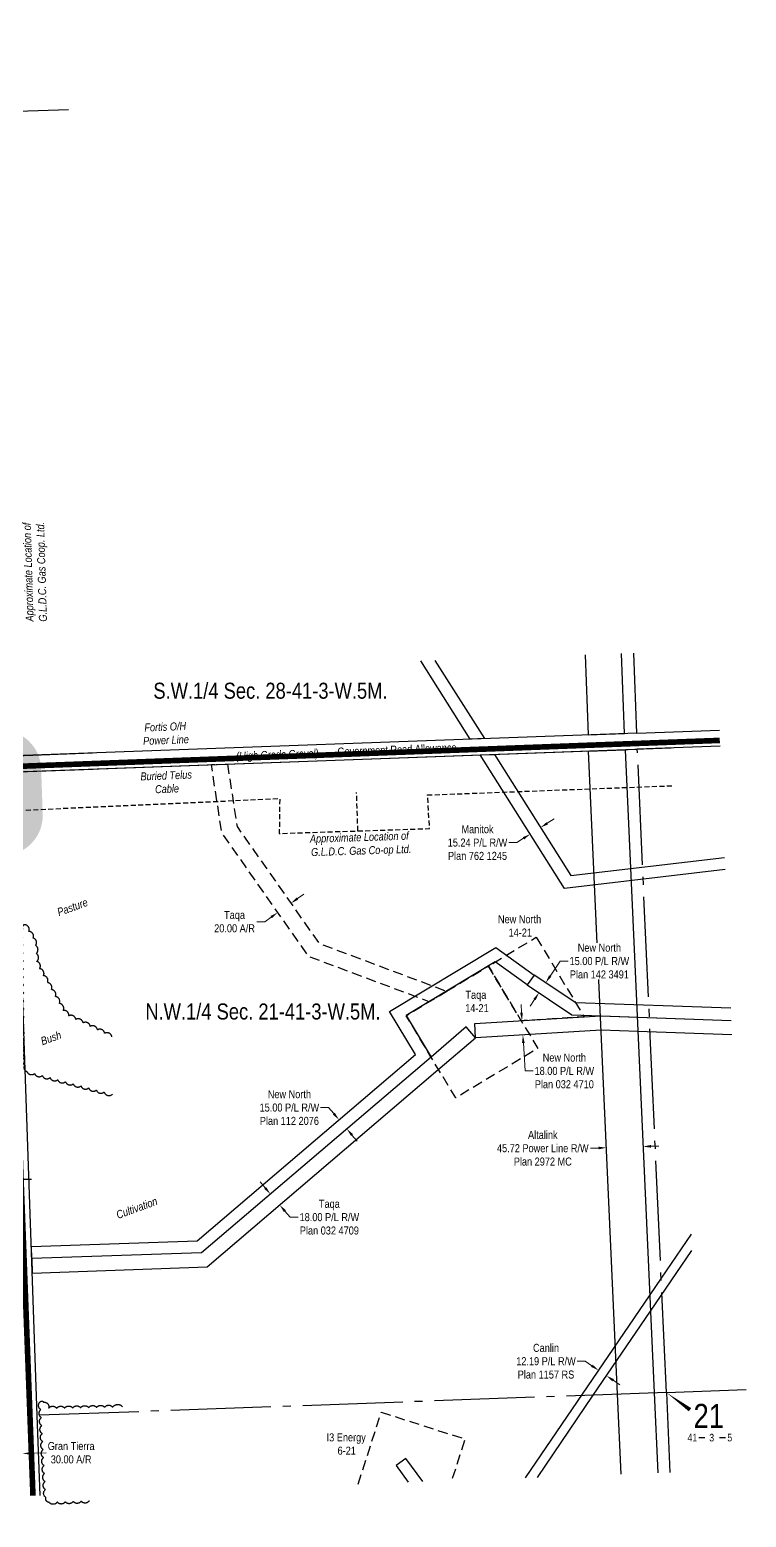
# Model space of a CAD drawing. Extents: x 670596 to 678189, y 5824540 to 5827409.
# Drawn here: x 677293 to 678189, y 5824740 to 5826599 of the extents above; entities that cross this region are included whole.
import ezdxf
from ezdxf.enums import TextEntityAlignment as Align

# ---------------------------------------------------------------- set-up
doc = ezdxf.new("R2010")
doc.units = 0
doc.header["$LTSCALE"] = 5
doc.header["$PDMODE"] = 35
doc.header["$PDSIZE"] = 5
for name, pattern in [('0', [1, 1, 0]), ('foc-ACCESSROAD', [3.75, 2.5, -1.25]), ('foc-QUARTERLINE', [33, 25, -3, 2, -3]), ('UG_PIPE', [1.875, 1.25, -0.625])]:
    doc.linetypes.add(name, pattern=pattern)
doc.layers.get('Defpoints').update_dxf_attribs({"color": 9})
for name, color, linetype in [('10', 1, 'Continuous'), ('9', 3, 'Continuous'), ('AS-PIPE-UG', 44, 'UG_PIPE'), ('AS-PIPE-UG-T', 44, 'Continuous'), ('AS-POWER', 104, 'foc-POWER'), ('AS-POWER-T', 104, 'Continuous'), ('AS-ROADS', 254, 'Continuous'), ('AS-TELEPHONE', 224, 'foc-TEL'), ('AS-TELEPHONE-T', 224, 'Continuous'), ('AS-TELUS', 224, 'foc-TEL'), ('C-SYMBOL', 7, 'Continuous'), ('F-AR', 190, 'foc-ACCESSROAD'), ('F-RW', 190, 'Continuous'), ('F-WS', 190, 'foc-ACCESSROAD'), ('L-QSEC', 8, 'foc-QUARTERLINE'), ('L-ROAD-T', 7, 'Continuous'), ('L-SEC', 7, 'Continuous'), ('L-SECLBL', 7, 'Continuous'), ('P-BUFFER-H 30m', 51, 'Continuous'), ('T-BUSH', 110, '0'), ('T-BUSH-T', 110, 'Continuous'), ('T-EXISTING RTF-T', 220, 'Continuous')]:
    doc.layers.add(name, color=color, linetype=linetype)
for name, color, linetype, lineweight in [('F-AR-T', 190, 'Continuous', 9), ('F-RW-T', 190, 'Continuous', 9), ('F-WS-T', 190, 'Continuous', 9), ('T-TEXT', 48, 'Continuous', 18)]:
    doc.layers.add(name, color=color, linetype=linetype, lineweight=lineweight)
doc.styles.add('175L', font='ARIALN.TTF', dxfattribs={"height": 20})
doc.styles.add('80CG', font='ARIALN.TTF', dxfattribs={"height": 10})
doc.styles.add('80L', font='ARIALN.TTF', dxfattribs={"height": 10})
doc.styles.add('80LS', font='ARIALNI.TTF', dxfattribs={"height": 10})
doc.styles.add('foc-LtypeFont', font='ARIALN.TTF', dxfattribs={"height": 7.349999999999999})
doc.styles.add('SIMPLEX', font='ARIALN.TTF')
doc.linetypes.add('foc-POWER', pattern='A,6,-1,["P",foc-LtypeFont,S=0.2,R=0,X=-0.625,Y=-0.75],-1.239999999999999,4', length=12.24)
doc.linetypes.add('foc-POWER-NOLINE', pattern='A,0,-4,["P",foc-LtypeFont,S=0.2,R=0,X=-0.625,Y=-0.75],-8.24', length=12.24)
doc.linetypes.add('foc-TEL', pattern='A,2,-1,["T",foc-LtypeFont,S=0.2,R=0,X=-0.425,Y=-0.75],-1.239999999999999,8', length=12.24)
doc.linetypes.add('foc-TEL-NOLINE', pattern='A,0,-2,["T",foc-LtypeFont,S=0.2,R=0,X=-0.425,Y=-0.75],-10.24', length=12.24)
doc.dimstyles.new('Compass 5 000', dxfattribs={"dimscale": 5, "dimtxt": 9, "dimasz": 2, "dimexe": 0.2, "dimexo": 0.0625, "dimgap": 0.5, "dimtad": 0, "dimtih": 1, "dimtoh": 1, "dimzin": 0, "dimdsep": 46, "dimtxsty": '80CG', "dimcen": 0.1, "dimse1": 1, "dimse2": 1, "dimclrd": 256, "dimclrt": 256, "dimaunit": 1, "dimadec": 4, "dimazin": 0, "dimtfac": 0.06, "dimtofl": 0, "dimtmove": 0, "dimatfit": 1, "dimfxl": 0.2, "dimtolj": 1, "dimtzin": 0, "dimlwd": -1, "dimarcsym": 0})

# ---------------------------------------------------------------- blocks, each defined once
blk = doc.blocks.new('*D89')
at = {"layer": 'Defpoints', "color": 0, "transparency": 16777216}
for p in [(677272.0622605018, 5825162.082727986), (677272.9525919644, 5825136.45848681), (677275.9507827054, 5825136.56266096)]:
    blk.add_point(p, dxfattribs=at)
at = {"layer": 'T-EXISTING RTF-T', "transparency": 16777216}
for p, q in [((677262.06829135, 5825161.735480819), (677252.0743221985, 5825161.38823365)), ((677285.0544203946, 5825162.534149304), (677295.0483895461, 5825162.881396472))]:
    blk.add_line(p, q, dxfattribs=at)
for points in [[(677262.0104168222, 5825163.401142345), (677262.126165878, 5825160.069819293), (677272.0622605018, 5825162.082727986)], [(677284.9965458666, 5825164.19981083), (677285.1122949225, 5825160.868487778), (677275.0604512428, 5825162.186902137)]]:
    blk.add_solid(points, dxfattribs=at)
at = {"layer": 'T-EXISTING RTF-T', "transparency": 16777216, "insert": (677209.6152498928, 5825161.388233651), "char_height": 10, "attachment_point": 5, "style": '80CG'}
blk.add_mtext('\\A1;Propose Baytex\\P3.00 Waterline', dxfattribs=at)
blk = doc.blocks.new('L-SECLBL')
at = {"layer": '9', "color": 7}
for p, q in [((-5.082139060913505, -27.83004804289613), (-12.28857354467345, -27.83004804289613)), ((20.70431141927111, -27.83004804289613), (13.49787693551116, -27.83004804289613))]:
    blk.add_line(p, q, dxfattribs=at)
at = {"layer": '10', "color": 2, "style": 'SIMPLEX'}
blk.add_attdef('SEC', text='', height=30, dxfattribs=at).set_placement((0, 0), align=Align.MIDDLE)
at = {"layer": '10', "color": 5, "style": '80L'}
blk.add_attdef('TWP', text='', height=9.5, dxfattribs=at).set_placement((-14.43410290347765, -27.36845155570791), align=Align.MIDDLE_RIGHT)
blk.add_attdef('RGE', text='', height=9.5, dxfattribs=at).set_placement((3.622123863462547, -27.36845155570791), align=Align.MIDDLE_CENTER)
blk.add_attdef('MER', text='', height=9.5, dxfattribs=at).set_placement((23.16775162027989, -27.36845155570791), align=Align.MIDDLE_LEFT)
blk = doc.blocks.new('*D112')
at = {"layer": 'Defpoints', "color": 0, "transparency": 16777216}
for p in [(677608.279464609, 5825523.561050843), (677591.9181804019, 5825512.058512915), (677619.5877431724, 5825507.476082413)]:
    blk.add_point(p, dxfattribs=at)
at = {"layer": 'F-AR-T', "transparency": 16777216}
for p, q in [((677627.7683852785, 5825513.227351381), (677635.9490273846, 5825518.978620347)), ((677586.8651747536, 5825484.47100655), (677576.8651747536, 5825484.47100655)), ((677595.0458168602, 5825490.222275517), (677586.8651747536, 5825484.47100655))]:
    blk.add_line(p, q, dxfattribs=at)
for points in [[(677626.8098404505, 5825514.590791731), (677628.7269301065, 5825511.863911029), (677619.5877431724, 5825507.476082413)], [(677594.0872720322, 5825491.585715868), (677596.0043616882, 5825488.858835165), (677603.2264589663, 5825495.973544484)]]:
    blk.add_solid(points, dxfattribs=at)
at = {"layer": 'F-AR-T', "transparency": 16777216, "insert": (677549.1298405114, 5825484.47100655), "char_height": 10, "attachment_point": 5, "style": '80CG'}
blk.add_mtext('\\A1;Taqa\\P20.00 A/R', dxfattribs=at)
blk = doc.blocks.new('*D113')
at = {"layer": 'Defpoints', "color": 0, "transparency": 16777216}
for p in [(678013.6675676303, 5825221.563592223), (678059.302700208, 5825223.031279703), (678014.296773436, 5825201.999556436)]:
    blk.add_point(p, dxfattribs=at)
at = {"layer": 'F-RW-T', "transparency": 16777216}
for p, q in [((678004.3019411897, 5825201.678109136), (677994.3071089434, 5825201.356661837)), ((678069.9267382603, 5825203.788691215), (678079.9215705066, 5825204.110138515))]:
    blk.add_line(p, q, dxfattribs=at)
for points in [[(678004.2483666396, 5825203.343914511), (678004.3555157396, 5825200.012303761), (678014.296773436, 5825201.999556436)], [(678069.8731637102, 5825205.454496589), (678069.9803128103, 5825202.12288584), (678059.9319060137, 5825203.467243915)]]:
    blk.add_solid(points, dxfattribs=at)
at = {"layer": 'F-RW-T', "transparency": 16777216, "insert": (677934.6174772924, 5825201.356661836), "char_height": 10, "attachment_point": 5, "style": '80CG'}
blk.add_mtext('\\A1;Altalink\\P45.72 Power Line R/W\\PPlan 2972 MC', dxfattribs=at)
blk = doc.blocks.new('*D114')
at = {"layer": 'Defpoints', "color": 0, "transparency": 16777216}
for p in [(677918.954736528, 5825593.9573124), (677919.7493722043, 5825592.70006742), (677932.6288228906, 5825600.840462632)]:
    blk.add_point(p, dxfattribs=at)
at = {"layer": 'F-RW-T', "transparency": 16777216}
for p, q in [((677940.2872962765, 5825607.440454769), (677948.7404053384, 5825612.783201925)), ((677910.5016274662, 5825588.614565242), (677902.0485184039, 5825583.271818085)), ((677902.0485184039, 5825583.271818085), (677892.0485184039, 5825583.271818086))]:
    blk.add_line(p, q, dxfattribs=at)
for points in [[(677939.3968384168, 5825608.84930628), (677941.1777541363, 5825606.031603258), (677931.8341872143, 5825602.097707612)], [(677909.6111696064, 5825590.023416753), (677911.3920853259, 5825587.205713731), (677918.954736528, 5825593.9573124)]]:
    blk.add_solid(points, dxfattribs=at)
at = {"layer": 'F-RW-T', "transparency": 16777216, "insert": (677852.9625702463, 5825583.271818085), "char_height": 10, "attachment_point": 5, "style": '80CG'}
blk.add_mtext('\\A1;Manitok\\P15.24 P/L R/W\\PPlan 762 1245', dxfattribs=at)
blk = doc.blocks.new('*D115')
at = {"layer": 'Defpoints', "color": 0, "transparency": 16777216}
for p in [(677679.751058199, 5825236.97347578), (677687.3020049287, 5825243.411871905), (677697.0609335671, 5825231.966606831)]:
    blk.add_point(p, dxfattribs=at)
at = {"layer": 'F-RW-T', "transparency": 16777216}
for p, q in [((677666.7745964541, 5825252.192261559), (677656.7745964541, 5825252.192261559)), ((677673.2628273265, 5825244.582868669), (677666.7745964541, 5825252.192261559)), ((677695.9982177098, 5825217.918817817), (677702.4864485818, 5825210.309424927))]:
    blk.add_line(p, q, dxfattribs=at)
for points in [[(677674.5310594751, 5825245.664240482), (677671.9945951784, 5825243.501496857), (677679.751058199, 5825236.97347578)], [(677697.2664498584, 5825219.00018963), (677694.7299855617, 5825216.837446005), (677689.5099868374, 5825225.528210707)]]:
    blk.add_solid(points, dxfattribs=at)
at = {"layer": 'F-RW-T', "transparency": 16777216, "insert": (677617.688648296, 5825252.19226156), "char_height": 10, "attachment_point": 5, "style": '80CG'}
blk.add_mtext('\\A1;New North\\P15.00 P/L R/W\\PPlan 112 2076', dxfattribs=at)
blk = doc.blocks.new('*D116')
at = {"layer": 'Defpoints', "color": 0, "transparency": 16777216}
for p in [(677597.018342928, 5825146.679059629), (677605.6478365189, 5825130.421689641), (677608.6776586715, 5825133.005118409)]:
    blk.add_point(p, dxfattribs=at)
at = {"layer": 'F-RW-T', "transparency": 16777216}
for p, q in [((677587.5002633636, 5825151.705001121), (677581.0120059517, 5825159.314371382)), ((677612.1360939308, 5825122.812319381), (677618.6243513427, 5825115.202949121)), ((677618.6243513427, 5825115.202949121), (677628.6243513436, 5825115.20294912))]:
    blk.add_line(p, q, dxfattribs=at)
for points in [[(677588.7684917408, 5825152.786377357), (677586.2320349868, 5825150.623624885), (677593.9885207755, 5825144.095630862)], [(677613.404322308, 5825123.893695616), (677610.867865554, 5825121.730943145), (677605.6478365189, 5825130.421689641)]]:
    blk.add_solid(points, dxfattribs=at)
at = {"layer": 'F-RW-T', "transparency": 16777216, "insert": (677667.7102995012, 5825115.20294912), "char_height": 10, "attachment_point": 5, "style": '80CG'}
blk.add_mtext('\\A1;Taqa\\P18.00 P/L R/W\\PPlan 032 4709', dxfattribs=at)
blk = doc.blocks.new('*D117')
at = {"layer": 'Defpoints', "color": 0, "transparency": 16777216}
for p in [(677943.7948881183, 5825404.421014939), (677929.9179275632, 5825395.676495028), (677935.4846531921, 5825391.963122363)]:
    blk.add_point(p, dxfattribs=at)
at = {"layer": 'F-RW-T', "transparency": 16777216}
for p, q in [((677943.7774633556, 5825416.453357486), (677956.2826259248, 5825435.199875884)), ((677956.2826259248, 5825435.199875884), (677966.2826259253, 5825435.199875884)), ((677924.368626697, 5825387.357525146), (677918.8193258308, 5825379.038555264))]:
    blk.add_line(p, q, dxfattribs=at)
for points in [[(677942.3909683754, 5825417.378240963), (677945.1639583358, 5825415.528474009), (677938.2281624894, 5825408.134387604)], [(677922.9821317168, 5825388.282408623), (677925.7551216772, 5825386.432641668), (677929.9179275632, 5825395.676495028)]]:
    blk.add_solid(points, dxfattribs=at)
at = {"layer": 'F-RW-T', "transparency": 16777216, "insert": (678005.3685740833, 5825435.199875883), "char_height": 10, "attachment_point": 5, "style": '80CG', "bg_fill": 3, "box_fill_scale": 1.1, "bg_fill_color": 256, "bg_fill_true_color": 13158600, "bg_fill_transparency": 0}
blk.add_mtext('\\A1;New North\\P15.00 P/L R/W\\PPlan 142 3491', dxfattribs=at)
blk = doc.blocks.new('*D118')
at = {"layer": 'Defpoints', "color": 0, "transparency": 16777216}
for p in [(677952.2513829519, 5825363.521614606), (677953.3541426144, 5825345.571544161), (677909.6942263856, 5825342.889304299)]:
    blk.add_point(p, dxfattribs=at)
at = {"layer": 'F-RW-T', "transparency": 16777216}
for p, q in [((677907.9782744246, 5825370.820556799), (677907.3650821261, 5825380.801738854)), ((677910.307418684, 5825332.908122244), (677912.4562229014, 5825297.93115638)), ((677912.4562229014, 5825297.93115638), (677922.4562229014, 5825297.93115638))]:
    blk.add_line(p, q, dxfattribs=at)
for points in [[(677909.6418047671, 5825370.922755515), (677906.3147440823, 5825370.718358083), (677908.591466723, 5825360.839374744)], [(677911.9709490265, 5825333.010320961), (677908.6438883417, 5825332.805923528), (677909.6942263856, 5825342.889304299)]]:
    blk.add_solid(points, dxfattribs=at)
at = {"layer": 'F-RW-T', "transparency": 16777216, "insert": (677961.5421710595, 5825297.93115638), "char_height": 10, "attachment_point": 5, "style": '80CG'}
blk.add_mtext('\\A1;New North\\P18.00 P/L R/W\\PPlan 032 4710', dxfattribs=at)
blk = doc.blocks.new('*D119')
at = {"layer": 'Defpoints', "color": 0, "transparency": 16777216}
for p in [(678004.2474146113, 5824923.968753052), (678006.9410237093, 5824927.92576412), (678017.0379981459, 5824921.05257076)]:
    blk.add_point(p, dxfattribs=at)
at = {"layer": 'F-RW-T', "transparency": 16777216}
for p, q in [((677987.7144071585, 5824935.223070648), (677977.7144071581, 5824935.223070648)), ((677995.9809108851, 5824929.59591185), (677987.7144071585, 5824935.223070648)), ((678022.6108927736, 5824911.468400893), (678030.8773965002, 5824905.841242095))]:
    blk.add_line(p, q, dxfattribs=at)
for points in [[(677996.9187706849, 5824930.973662471), (677995.043051085, 5824928.218161229), (678004.2474146113, 5824923.968753052)], [(678023.5487525733, 5824912.846151514), (678021.6730329734, 5824910.090650272), (678014.3443890475, 5824917.095559691)]]:
    blk.add_solid(points, dxfattribs=at)
at = {"layer": 'F-RW-T', "transparency": 16777216, "insert": (677938.6284589996, 5824935.223070649), "char_height": 10, "attachment_point": 5, "style": '80CG'}
blk.add_mtext('\\A1;Canlin\\P12.19 P/L R/W\\PPlan 1157 RS', dxfattribs=at)
blk = doc.blocks.new('*D120')
at = {"layer": 'Defpoints', "color": 0, "transparency": 16777216}
for p in [(677283.9559572587, 5824819.858717012), (677256.7225206997, 5824740.306591135), (677286.6891179677, 5824741.349830051)]:
    blk.add_point(p, dxfattribs=at)
at = {"layer": 'F-AR-T', "transparency": 16777216}
for p, q in [((677243.9954143495, 5824818.467554942), (677234.0014687083, 5824818.119631788)), ((677293.9499028999, 5824820.206640166), (677313.5470758786, 5824820.888884244))]:
    blk.add_line(p, q, dxfattribs=at)
for points in [[(677243.9374271572, 5824820.133212549), (677244.0534015418, 5824816.801897335), (677253.9893599907, 5824818.815478095)], [(677293.8919157076, 5824821.872297773), (677294.0078900922, 5824818.540982559), (677283.9559572587, 5824819.858717012)]]:
    blk.add_solid(points, dxfattribs=at)
at = {"layer": 'F-AR-T', "transparency": 16777216, "insert": (677344.7612641458, 5824820.888884244), "char_height": 10, "attachment_point": 5, "style": '80CG'}
blk.add_mtext('\\A1;Gran Tierra\\P30.00 A/R', dxfattribs=at)

msp = doc.modelspace()

# ---------------------------------------------------------------- hatches: boundary and pattern name
at = {"layer": 'P-BUFFER-H 30m'}
h = msp.add_hatch(color=256, dxfattribs=at)
h.dxf.hatch_style = 1
edge = h.paths.add_edge_path()
edge.add_arc((671375.1803013663, 5825467.06027306), 50.00000000109686, 145.2534133143221, 145.2538861893088, ccw=False)
edge.add_line((671334.096256704, 5825495.557663717), (671336.2300902016, 5825498.633983622))
edge.add_arc((671377.3142230667, 5825470.136720126), 50.00000000024475, 91.99939063516388, 145.2535906532844, ccw=False)
edge.add_line((671375.5697796788, 5825520.106280033), (671558.6521253284, 5825526.497706892))
edge.add_line((671558.6521253284, 5825526.497706892), (672360.4857105932, 5825554.638002351))
edge.add_arc((672362.2393774228, 5825504.668765288), 50.0000000001577, 91.85035039296912, 92.00996639360898, ccw=False)
edge.add_line((672360.6249227554, 5825554.642693852), (672380.7429681721, 5825555.292626237))
edge.add_line((672380.7429681721, 5825555.292626237), (673181.3792390412, 5825581.157470481))
edge.add_line((673181.3792390412, 5825581.157470481), (673982.2272202543, 5825606.995391944))
edge.add_line((673982.2272202543, 5825606.995391944), (674002.1767330569, 5825607.75048185))
edge.add_line((674002.1767330569, 5825607.75048185), (674809.9484684981, 5825638.322798524))
edge.add_line((674809.9484684981, 5825638.322798524), (675617.8821427522, 5825668.373108479))
edge.add_arc((675619.7405584315, 5825618.407657503), 50.00000000076547, 91.9161180869612, 92.1300781368248, ccw=False)
edge.add_line((675618.0687416266, 5825668.379699973), (676445.0419642649, 5825696.046127321))
edge.add_line((676445.0419642649, 5825696.046127321), (677255.5585079533, 5825723.939826489))
edge.add_arc((677257.2782244004, 5825673.969409487), 50.00000000033632, 1.9899797792074878, 91.97103863104718, ccw=False)
edge.add_line((677307.2480701585, 5825675.70564533), (677309.2224533926, 5825618.881783456))
edge.add_line((677309.2224533926, 5825618.881783456), (677309.2226169086, 5825618.877077372))
edge.add_arc((677259.2527711312, 5825617.140842068), 50.00000000045067, -88.09994368511661, 1.9899791608971213, ccw=False)
edge.add_line((677260.9105791677, 5825567.1683329), (677257.9122249249, 5825567.068864295))
edge.add_arc((677256.254416889, 5825617.041373463), 50.00000000038395, 181.9899797781363, 271.90005631421684, ccw=False)
edge.add_line((677206.2845711308, 5825615.305137621), (677206.1499895743, 5825619.178470641))
edge.add_line((677206.1499895743, 5825619.178470641), (676448.5338066338, 5825593.105345305))
edge.add_line((676448.5338066338, 5825593.105345305), (675621.6059908394, 5825565.440414064))
edge.add_line((675621.6059908394, 5825565.440414064), (674813.8113795015, 5825535.395266787))
edge.add_line((674813.8113795015, 5825535.395266787), (674006.0723748951, 5825504.824178241))
edge.add_line((674006.0723748951, 5825504.824178241), (673985.9667397358, 5825504.063225836))
edge.add_arc((673984.0757076194, 5825554.027453014), 49.99999999973334, 271.84790457129867, 272.1674801210375, ccw=False)
edge.add_line((673985.6880290163, 5825504.053455578), (673184.7028517069, 5825478.211107777))
edge.add_line((673184.7028517069, 5825478.211107777), (672384.0687143675, 5825452.346332413))
edge.add_line((672384.0687143675, 5825452.346332413), (672364.0286472269, 5825451.698930795))
edge.add_line((672364.0286472269, 5825451.698930795), (671562.2554556757, 5825423.560755702))
edge.add_line((671562.2554556757, 5825423.560755702), (671405.7189409641, 5825418.096046253))
edge.add_line((671405.7189409641, 5825418.096046253), (671360.4806161395, 5825352.876543761))
edge.add_line((671360.4806161395, 5825352.876543761), (671368.4365661598, 5825306.565911227))
edge.add_line((671368.4365661598, 5825306.565911227), (671377.8685231084, 5825268.232269527))
edge.add_line((671377.8685231084, 5825268.232269527), (671395.7970236345, 5825272.315836404))
edge.add_arc((671406.9011097404, 5825223.564433637), 50.00000000032476, 6.18884127510438, 102.83133203391799, ccw=False)
edge.add_line((671456.6097086751, 5825228.954720452), (671457.8476776187, 5825217.538314641))
edge.add_line((671457.8476776187, 5825217.538314641), (671465.0606778256, 5825159.95987745))
edge.add_line((671465.0606778256, 5825159.95987745), (671491.7169748703, 5825126.622153737))
edge.add_arc((671452.6656034103, 5825095.397317674), 50.00000000042956, 1.3091926354703105, 38.64525765845542, ccw=False)
edge.add_line((671502.6525512333, 5825096.539704361), (671503.5294311878, 5825058.170426189))
edge.add_arc((671453.5424833647, 5825057.028039503), 50.00000000008105, -32.60195663089593, 1.30919263440029, ccw=False)
edge.add_line((671495.6641832486, 5825030.088061796), (671398.3151779233, 5824877.879116755))
edge.add_arc((671356.1934780393, 5824904.819094463), 50.00000000035932, 193.7273443474367, 327.3980433682051, ccw=False)
edge.add_arc((671355.0901868714, 5824908.661989273), 50.00000000014204, 147.3980433691042, 198.3100922660786, ccw=False)
edge.add_line((671312.9684869874, 5824935.60196698), (671400.187126689, 5825071.971692511))
edge.add_line((671400.187126689, 5825071.971692511), (671400.0885629839, 5825076.284504308))
edge.add_line((671400.0885629839, 5825076.284504308), (671375.2786426541, 5825107.313055196))
edge.add_arc((671414.3300141144, 5825138.537891258), 50.00000000012072, 187.1403940550296, 218.6452576573719, ccw=False)
edge.add_line((671364.7177865596, 5825132.322838799), (671361.3956298939, 5825158.842259764))
edge.add_line((671361.3956298939, 5825158.842259764), (671349.9532034273, 5825156.236023193))
edge.add_arc((671338.849117322, 5825204.987425961), 50.00000000019549, 193.8229906510074, 282.8313320332677, ccw=False)
edge.add_line((671290.2971929628, 5825193.041270051), (671267.994604561, 5825283.684117282))
edge.add_arc((671319.4596440112, 5825296.347042439), 52.99999961450428, 189.7479906334739, 193.8229906341198, ccw=False)
edge.add_line((671267.224858521, 5825287.373350671), (671255.5047847944, 5825355.594496637))
edge.add_arc((671307.7395706656, 5825364.568188479), 53.00000000280982, 145.2535906528745, 189.7479906441054, ccw=False)
edge.add_line((671264.1903898268, 5825394.775287786), (671334.0962567051, 5825495.557663718))
edge.add_line((671334.0962567051, 5825495.557663718), (671334.09602151, 5825495.55732464))

# ---------------------------------------------------------------- linework, layer by layer
at = {"layer": 'AS-PIPE-UG', "flags": 128}
for points in [[(677703.3079660884, 5825597.879206888), (677701.7199353452, 5825645.981571081)], [(677703.3079660884, 5825597.879206888), (677792.9757948115, 5825600.780132663), (677790.5770110842, 5825642.773005255), (678097.2866025665, 5825654.366709423)], [(677288.1098765451, 5825623.985598858), (677605.6168793573, 5825638.311027614), (677605.0261412063, 5825594.698537257), (677703.3079660884, 5825597.879206888)], [(677288.109876547, 5825623.985598858), (677374.1224815496, 5825627.866355611)]]:
    msp.add_lwpolyline(points, dxfattribs=at)
at = {"layer": 'AS-POWER', "linetype": 'foc-POWER-NOLINE', "flags": 128}
msp.add_lwpolyline([(670674.4916106418, 5825462.790855298), (670738.3018679882, 5825464.959141599), (672361.6389219748, 5825521.77823206), (673182.3582594033, 5825548.29194518), (673983.4269096942, 5825574.13698959), (674811.1920111213, 5825605.466322728), (675619.168337451, 5825635.518091841), (676446.1413511162, 5825663.184512197), (677253.5833811138, 5825690.972387814), (677371.6068846477, 5825695.272361069)], dxfattribs=at)
at = {"layer": 'AS-ROADS', "const_width": 7, "flags": 128}
for points in [[(677297.0125014081, 5824767.233116368), (677228.2605694848, 5826595.433413203)], [(677262.0177399953, 5825677.942826601), (678155.9867896442, 5825710.987661945)]]:
    msp.add_lwpolyline(points, dxfattribs=at)
at = {"layer": 'AS-TELEPHONE', "linetype": 'foc-TEL-NOLINE', "flags": 128}
msp.add_lwpolyline([(677254.3757338856, 5825671.076524517), (678095.3620128821, 5825701.52286652)], dxfattribs=at)
at = {"layer": 'AS-TELUS', "linetype": 'foc-TEL-NOLINE', "flags": 128}
msp.add_lwpolyline([(673984.0757077655, 5825554.027453019), (674811.9529623858, 5825585.360717709), (675619.8408676339, 5825615.409334963), (676446.8140902722, 5825643.07576231), (677254.3841733725, 5825670.868035586), (677372.3572480804, 5825675.166197956)], dxfattribs=at)
at = {"layer": 'F-AR', "flags": 128}
msp.add_lwpolyline([(677540.255943128, 5825681.405695003), (677552.2543214805, 5825603.251576006), (677654.8109497939, 5825457.374366021), (677814.5484205061, 5825397.6144886), (677792.6812804143, 5825384.441484302), (677642.0080960526, 5825440.810293639), (677533.1972063382, 5825595.58360537), (677520.1332279376, 5825680.678748469)], close=True, dxfattribs=at)
at = {"layer": 'F-RW', "flags": 128}
for points in [[(677799.6990620693, 5825810.96001397), (677861.5220000001, 5825713.246), (677843.8800000001, 5825712.628), (677782.0738731778, 5825810.318865336)], [(677987.5194542933, 5825817.792325867), (677991.1709999982, 5825717.823), (678036.817, 5825719.499), (678033.1706802942, 5825819.4529731)], [(677987.5194542933, 5825817.792325867), (677991.1709999982, 5825717.823), (678036.817, 5825719.499), (678033.1706802942, 5825819.4529731)], [(678032.7643604194, 5824793.944536155), (678028.24, 5824893.908999985), (677991.9099999999, 5825697.721999985), (678037.551, 5825699.398), (678073.906, 5824895.596999985), (678078.4325857287, 5824795.627830475)], [(678162.5772748407, 5825549.47956759), (677961.922, 5825525.975999985), (677856.476, 5825692.809), (677874.095, 5825693.449), (677969.679, 5825542.221999985), (678161.9542272325, 5825564.7481296)], [(678169.647431558, 5825376.216521795), (677975.9010000001, 5825383.011999985), (677923.9109999982, 5825417.68), (677915.172, 5825405.512999985), (677971.1169999982, 5825368.194), (678007.4280000001, 5825366.926999985), (678170.2610888309, 5825361.178081728)], [(678170.9970057189, 5825343.143516645), (678053.4880000001, 5825347.291), (678007.6629999981, 5825348.908), (677850.5860000001, 5825339.257999985), (677849.503, 5825357.181999985), (678006.844, 5825366.890000001), (678170.2609678704, 5825361.181046017)], [(678120.1486855311, 5825094.201607959), (678082.6570000001, 5825039.162), (678068.344, 5825018.128999985), (677912.7257186961, 5824789.520007671)], [(677927.9129780021, 5824790.079797922), (677997.8119999999, 5824892.817), (678069.2929999982, 5824997.795), (678120.9847860051, 5825073.715534678)], [(677784.57939638, 5824784.796636553), (677763.2390000001, 5824813.901999985), (677751.1469999983, 5824805.035), (677766.4106518597, 5824784.126951138)]]:
    msp.add_lwpolyline(points, dxfattribs=at)
for points in [[(677915.172, 5825405.512999985), (677875.0079999999, 5825434.334), (677763.5930000001, 5825367.291), (677794.9110000001, 5825315.385), (677507.9920000001, 5825070.783), (677295.4950000001, 5825063.462), (677294.997, 5825078.443), (677502.2180000001, 5825085.598), (677775.4650000001, 5825318.585), (677743.0009999999, 5825372.387), (677875.7249999982, 5825452.257), (677923.9109999982, 5825417.68)], [(677296.1170000001, 5825045.472999985), (677514.8729999999, 5825053.020999985), (677803.5519999999, 5825299.168), (677850.5860000001, 5825339.257999985), (677838.9349999982, 5825352.915), (677794.9110000001, 5825315.385), (677507.9920000001, 5825070.783), (677295.4950000001, 5825063.462)]]:
    msp.add_lwpolyline(points, close=True, dxfattribs=at)
at = {"layer": 'F-WS', "flags": 128}
for points in [[(677926.4863578184, 5825465.047126027), (677986.3779848533, 5825365.627239022), (677907.5863078139, 5825360.765762352), (677866.5257241155, 5825428.926184647), (677926.4863578182, 5825465.047126027)], [(677814.5484205061, 5825397.6144886), (677866.5257241155, 5825428.926184647), (677928.4473379197, 5825326.136526864), (677825.6576801513, 5825264.214913077), (677794.6968732503, 5825315.609741961), (677763.7360663492, 5825367.004570846), (677814.5484205061, 5825397.614488601)], [(677703.824919974, 5824781.820091033), (677732.5778534652, 5824871.588405558), (677837.3353349514, 5824838.034418141), (677820.7097461928, 5824786.128372397)]]:
    msp.add_lwpolyline(points, dxfattribs=at)
at = {"layer": 'L-QSEC', "flags": 128}
for points in [[(677241.6601380467, 5826495.837063613), (677341.5940142914, 5826499.474219312)], [(678052.061, 5825720.059), (678048.4147374174, 5825820.007503689)], [(678052.061, 5825720.059), (678048.4147374174, 5825820.007503689)], [(678089.1559999981, 5824896.151000001), (678052.7939999981, 5825699.957)], [(678089.1559999981, 5824896.151000001), (678189.092458262, 5824899.816705792)], [(678089.1559999981, 5824896.151000001), (677302.4210000001, 5824867.620999985)], [(678089.1559999981, 5824896.151000001), (678093.6794146368, 5824796.189816414)]]:
    msp.add_lwpolyline(points, dxfattribs=at)
at = {"layer": 'L-SEC', "flags": 128}
for points in [[(678052.0618769934, 5825720.034960543), (677273.791, 5825691.762999985)], [(678052.061, 5825720.059), (678155.4326704359, 5825723.834335812)], [(677274.47, 5825671.804), (678052.79560442, 5825699.921533195)], [(678156.252944707, 5825703.736035011), (678052.7999999998, 5825699.957999986)], [(677302.4322001813, 5824867.433125014), (677274.4908616332, 5825671.600590969)], [(677305.9102597606, 5824767.527819772), (677302.4321527599, 5824867.434488497)]]:
    msp.add_lwpolyline(points, dxfattribs=at)
at = {"layer": 'L-SECLBL', "flags": 128}
msp.add_lwpolyline([(678089.1559999981, 5824896.151000001, 0, 5.000000000000001, 0), (678118.7189062502, 5824874.652172877, 0, 0, 0)], format="xyseb", dxfattribs=at)
at = {"layer": 'T-BUSH', "flags": 128}
for points in [[(677395.7063058687, 5825340.661477075, 0.52056705), (677386.6987365747, 5825345.004712666, 0.52056705), (677377.69116728, 5825349.34794825, 0.52056705), (677368.6835979851, 5825353.691183848, 0.52056705), (677359.6760286903, 5825358.034419439, 0.52056705), (677350.6684593955, 5825362.37765503, 0.52056705), (677341.6608901008, 5825366.720890622, 0.52056705), (677334.9801358648, 5825373.555685945, 0.52056705), (677330.0318081016, 5825382.245568127, 0.52056705), (677325.0834803375, 5825390.93545031, 0.52056705), (677320.1351525751, 5825399.625332492, 0.52056705), (677315.1868248119, 5825408.315214668, 0.52056705), (677310.2384970478, 5825417.005096858, 0.52056705), (677305.2901692854, 5825425.694979034, 0.52056705), (677301.7540520846, 5825434.812244715, 0.52056705), (677301.0536116251, 5825444.787683711, 0.52056705), (677300.3531711672, 5825454.763122708, 0.52056705), (677297.342307852, 5825463.961495293, 0.52056705), (677291.8721913964, 5825472.332745258, 0.52056705), (677286.4020749402, 5825480.703995221, 0.52056705), (677284.1139864773, 5825475.353088316, 0.52056705), (677284.2673700157, 5825465.35426471, 0.52056705), (677284.4207535558, 5825455.355441105, 0.52056705), (677284.5741370951, 5825445.356617493, 0.52056705), (677284.7275206344, 5825435.357793894, 0.52056705), (677284.880904173, 5825425.358970289, 0.52056705), (677285.0342877131, 5825415.360146684, 0.52056705), (677285.1876712524, 5825405.361323072, 0.52056705), (677285.3410547917, 5825395.362499473, 0.52056705), (677285.4944383302, 5825385.363675867, 0.52056705), (677285.6478218703, 5825375.364852263, 0.52056705), (677285.8012054096, 5825365.366028651, 0.52056705), (677285.954588949, 5825355.367205045, 0.52056705), (677286.1079724883, 5825345.368381446, 0.52056705), (677286.2613560267, 5825335.369557841, 0.52056705), (677286.4147395669, 5825325.370734235, 0.52056705), (677286.5681231061, 5825315.371910624, 0.52056705), (677286.7215066454, 5825305.373087025, 0.52056705), (677289.3662671521, 5825297.317761838, 0.52056705), (677299.0271506511, 5825294.735644486, 0.52056705), (677308.6880341502, 5825292.153527134, 0.52056705), (677318.3489176491, 5825289.571409782, 0.52056705), (677328.0098011481, 5825286.989292424, 0.52056705), (677337.6706846472, 5825284.407175079, 0.52056705), (677347.3315681461, 5825281.825057727, 0.52056705), (677356.9924516444, 5825279.242940376, 0.52056705), (677366.6533351442, 5825276.660823023, 0.52056705), (677376.3142186431, 5825274.078705665, 0.52056705), (677385.9751021414, 5825271.49658832, 0.52056705), (677396.282621964, 5825268.741640923, 0.52056705)], [(677367.3104744292, 5824760.805027376, -0.52056705), (677357.3179358639, 5824760.418798143, -0.52056705), (677347.3253972986, 5824760.032568909, -0.52056705), (677337.3328587331, 5824759.646339676, -0.52056705), (677327.3403201678, 5824759.260110429, -0.52056705), (677317.3477816025, 5824758.873881197, -0.52056705), (677313.2242817511, 5824764.949814574, -0.52056705), (677312.6496757558, 5824774.933292323, -0.52056705), (677312.0750697603, 5824784.916770071, -0.52056705), (677311.500463765, 5824794.900247819, -0.52056705), (677310.9258577696, 5824804.883725567, -0.52056705), (677310.3512517741, 5824814.867203316, -0.52056705), (677309.7766457788, 5824824.850681078, -0.52056705), (677309.2020397834, 5824834.834158826, -0.52056705), (677308.6274337863, 5824844.817636575, -0.52056705), (677308.0528277926, 5824854.801114323, -0.52056705), (677307.4782217973, 5824864.784592071, -0.52056705), (677306.9036158001, 5824874.768069819, -0.52056705), (677306.3290098065, 5824884.751547568, -0.52056705), (677310.1641947981, 5824884.12314739, -0.52056705), (677316.8343090691, 5824876.672672532, -0.52056705), (677326.615776574, 5824876.382175947, -0.52056705), (677336.6136246173, 5824876.589623455, -0.52056705), (677346.611472664, 5824876.797070963, -0.52056705), (677356.6093207091, 5824877.004518458, -0.52056705), (677366.6071687541, 5824877.21196598, -0.52056705), (677376.6050167992, 5824877.419413488, -0.52056705), (677386.6028648441, 5824877.626860984, -0.52056705), (677396.6007128892, 5824877.834308506, -0.52056705), (677409.1299156348, 5824878.094279625, -0.52056705)]]:
    msp.add_lwpolyline(points, format="xyb", dxfattribs=at)

# ---------------------------------------------------------------- block references
at = {"layer": 'L-SECLBL'}
msp.add_blockref('L-SECLBL', (678142.2184600662, 5824867.205049401), dxfattribs=at).add_auto_attribs({'SEC': '21', 'TWP': '41', 'RGE': '3', 'MER': '5'})

# ---------------------------------------------------------------- texts
at = {"layer": 'AS-PIPE-UG', "insert": (677300.909265644, 5825921.5149568), "char_height": 10.00046958027477, "attachment_point": 5, "rotation": 91.66650754510115, "style": '80CG'}
msp.add_mtext('\\A1;{\\fArial Narrow|b0|i1|c0|p34;Approximate Location of\\PG.L.D.C. Gas Coop. Ltd.}', dxfattribs=at)
at = {"layer": 'AS-PIPE-UG-T', "insert": (677623.3859918937, 5825592.343929815), "char_height": 10.00124015377905, "attachment_point": 1, "rotation": 1.8529817693514077, "style": '175L'}
msp.add_mtext_dynamic_manual_height_columns('\\pi19.82397;{\\fArial Narrow|b0|i1|c0|p34;Approximate Location of\\P\\pi20.75177;G.L.D.C. Gas Co-op Ltd.}', width=164.7111869031378, gutter_width=100, heights=[0], dxfattribs=at)
at = {"layer": 'AS-POWER-T', "insert": (677433.5934337166, 5825731.894805287), "char_height": 10, "attachment_point": 1, "rotation": 2.224666472058468, "style": '175L'}
msp.add_mtext_dynamic_manual_height_columns('\\pi2.53636;{\\fArial Narrow|b0|i1|c0|p34;Fortis O/H\\P\\pi0.29557;Power Line}', width=57.11909959072306, gutter_width=100, heights=[0], dxfattribs=at)
at = {"layer": 'AS-TELEPHONE-T', "insert": (677431.6283982625, 5825670.874579546), "char_height": 10, "attachment_point": 1, "rotation": 2.224666472058468, "style": '175L'}
msp.add_mtext_dynamic_manual_height_columns('\\pi-0.33177;{\\fArial Narrow|b0|i1|c0|p34;Buried Telus \\P\\pi17.26032;Cable}', width=63.12909317014903, gutter_width=100, heights=[0], dxfattribs=at)
at = {"layer": 'C-SYMBOL', "color": 3, "style": '175L'}
for s, p in [('S.W.1/4 Sec. 28-41-3-W.5M.', (677594.0185717144, 5825757.072273053)), ('N.W.1/4 Sec. 21-41-3-W.5M.', (677584.6192731584, 5825356.241743517))]:
    msp.add_text(s, height=20, dxfattribs=at).set_placement(p, align=Align.BOTTOM_CENTER)
at = {"layer": 'F-WS-T', "char_height": 10, "attachment_point": 1, "style": '175L'}
for s, insert in [('\\pi11.85764;Taqa\\P\\pi11.54386;14-21', (677826.0354453654, 5825398.089157809)), ('\\pi0.5957;I3 Energy\\P\\pi14.32012;6-21', (677663.6182174297, 5824845.135182977))]:
    msp.add_mtext_dynamic_manual_height_columns(s, width=49.03587994542974, gutter_width=100, heights=[0], dxfattribs=dict(at, insert=insert))
at = {"layer": 'L-ROAD-T', "style": '80L'}
msp.add_text('Government Road Allowance', height=10, rotation=2.068948643019443, dxfattribs=at).set_placement((677752.3291525514, 5825699.510243231), align=Align.MIDDLE_CENTER)
at = {"layer": 'T-BUSH-T', "style": '80LS'}
msp.add_text('Bush', height=10, rotation=20.00000000000285, dxfattribs=at).set_placement((677319.5442943303, 5825339.148014641), align=Align.MIDDLE_CENTER)
at = {"layer": 'T-TEXT', "style": '80LS'}
for s, height, rotation, p in [('(High Grade Gravel)', 10, 2.068948643019443, (677602.6009360959, 5825693.242290255)), ('Pasture', 9.999889986358315, 19.9999999999959, (677346.3919583823, 5825502.654191135)), ('Cultivation', 9.999889986358315, 19.9999999999959, (677426.8423432582, 5825126.799466729))]:
    msp.add_text(s, height=height, rotation=rotation, dxfattribs=at).set_placement(p, align=Align.MIDDLE_CENTER)

# ---------------------------------------------------------------- dimensions: what is measured, and where the dimension line sits
at = {"layer": 'F-AR-T', "color": 1}
dim = msp.add_linear_dim(base=(677619.5877431724, 5825507.476082413), p1=(677591.9181804023, 5825512.058512915), p2=(677608.2794646086, 5825523.561050844), angle=35.10851933185409, text='Taqa\\P20.00 A/R', dimstyle='Compass 5 000', dxfattribs=at)
dim.commit()
dim.dimension.update_dxf_attribs({"geometry": '*D112', "text_midpoint": (677549.1298405114, 5825484.47100655), "dimtype": 161})
at = {"layer": 'F-AR-T'}
dim = msp.add_linear_dim(base=(677283.9559572587, 5824819.858717012), p1=(677256.7225206997, 5824740.306591135), p2=(677286.6891179678, 5824741.349830053), angle=1.9938552309808295, text='Gran Tierra\\P30.00 A/R', dimstyle='Compass 5 000', dxfattribs=at)
dim.commit()
dim.dimension.update_dxf_attribs({"geometry": '*D120', "text_midpoint": (677344.7612641458, 5824820.888884244), "dimtype": 161})
at = {"layer": 'F-RW-T'}
for p1, p2, distance, text, picture, middle in [((677932.6288228908, 5825600.840462632), (677919.7493722041, 5825592.70006742), -1.4873166440549643, 'Manitok\\P15.24 P/L R/W\\PPlan 762 1245', '*D114', (677852.9625702463, 5825583.271818085)), ((677697.0609335675, 5825231.966606831), (677687.3020049289, 5825243.411871905), 9.923192086337236, 'New North\\P15.00 P/L R/W\\PPlan 112 2076', '*D115', (677617.688648296, 5825252.19226156)), ((678059.302700208, 5825223.031279702), (678013.6675676302, 5825221.563592223), 19.5741512263183, 'Altalink\\P45.72 Power Line R/W\\PPlan 2972 MC', '*D113', (677934.6174772924, 5825201.356661836)), ((677597.0183429279, 5825146.679059629), (677608.677658672, 5825133.005118408), -3.981698943396468, 'Taqa\\P18.00 P/L R/W\\PPlan 032 4709', '*D116', (677667.7102995012, 5825115.20294912)), ((678017.0379981453, 5824921.05257076), (678006.9410237098, 5824927.925764121), 4.7868012886852656, 'Canlin\\P12.19 P/L R/W\\PPlan 1157 RS', '*D119', (677938.6284589996, 5824935.223070649))]:
    dim = msp.add_aligned_dim(p1=p1, p2=p2, distance=distance, text=text, dimstyle='Compass 5 000', dxfattribs=at)
    dim.commit()
    dim.dimension.update_dxf_attribs({"geometry": picture, "text_midpoint": middle})
at = {"layer": 'T-EXISTING RTF-T', "color": 5}
dim = msp.add_linear_dim(base=(677272.0622605018, 5825162.082727986), p1=(677275.9507827054, 5825136.56266096), p2=(677272.9525919644, 5825136.458486809), angle=181.98997977397198, text='Propose Baytex\\P3.00 Waterline', dimstyle='Compass 5 000', dxfattribs=at)
dim.commit()
dim.dimension.update_dxf_attribs({"geometry": '*D89', "text_midpoint": (677209.6152498928, 5825161.388233651), "dimtype": 161})

# ---------------------------------------------------------------- next in the draw order: dimensions: what is measured, and where the dimension line sits
at = {"layer": 'F-RW-T'}
dim = msp.add_linear_dim(base=(677929.9179275632, 5825395.676495028), p1=(677943.7948881186, 5825404.421014939), p2=(677935.4846531922, 5825391.963122362), angle=236.29410054491328, text='New North\\P15.00 P/L R/W\\PPlan 142 3491', dimstyle='Compass 5 000', override={"dimtfill": 1}, dxfattribs=at)
dim.commit()
dim.dimension.update_dxf_attribs({"geometry": '*D117', "text_midpoint": (678005.3685740833, 5825435.199875883), "dimtype": 161})

# ---------------------------------------------------------------- next in the draw order: texts
at = {"layer": 'F-WS-T', "insert": (677872.7274229322, 5825492.545419668), "char_height": 10, "attachment_point": 1, "style": '175L'}
msp.add_mtext_dynamic_manual_height_columns('\\pi5.83232;New North\\P\\pi19.08266;14-21', width=64.11347265441506, gutter_width=100, heights=[0], dxfattribs=at)

# ---------------------------------------------------------------- next in the draw order: dimensions: what is measured, and where the dimension line sits
at = {"layer": 'F-RW-T'}
dim = msp.add_linear_dim(base=(677909.6942263856, 5825342.889304299), p1=(677952.251382952, 5825363.521614606), p2=(677953.3541426145, 5825345.571544161), angle=273.5155385239672, text='New North\\P18.00 P/L R/W\\PPlan 032 4710', dimstyle='Compass 5 000', dxfattribs=at)
dim.commit()
dim.dimension.update_dxf_attribs({"geometry": '*D118', "text_midpoint": (677961.5421710595, 5825297.93115638), "dimtype": 161})

doc.saveas('drawing.dxf')
